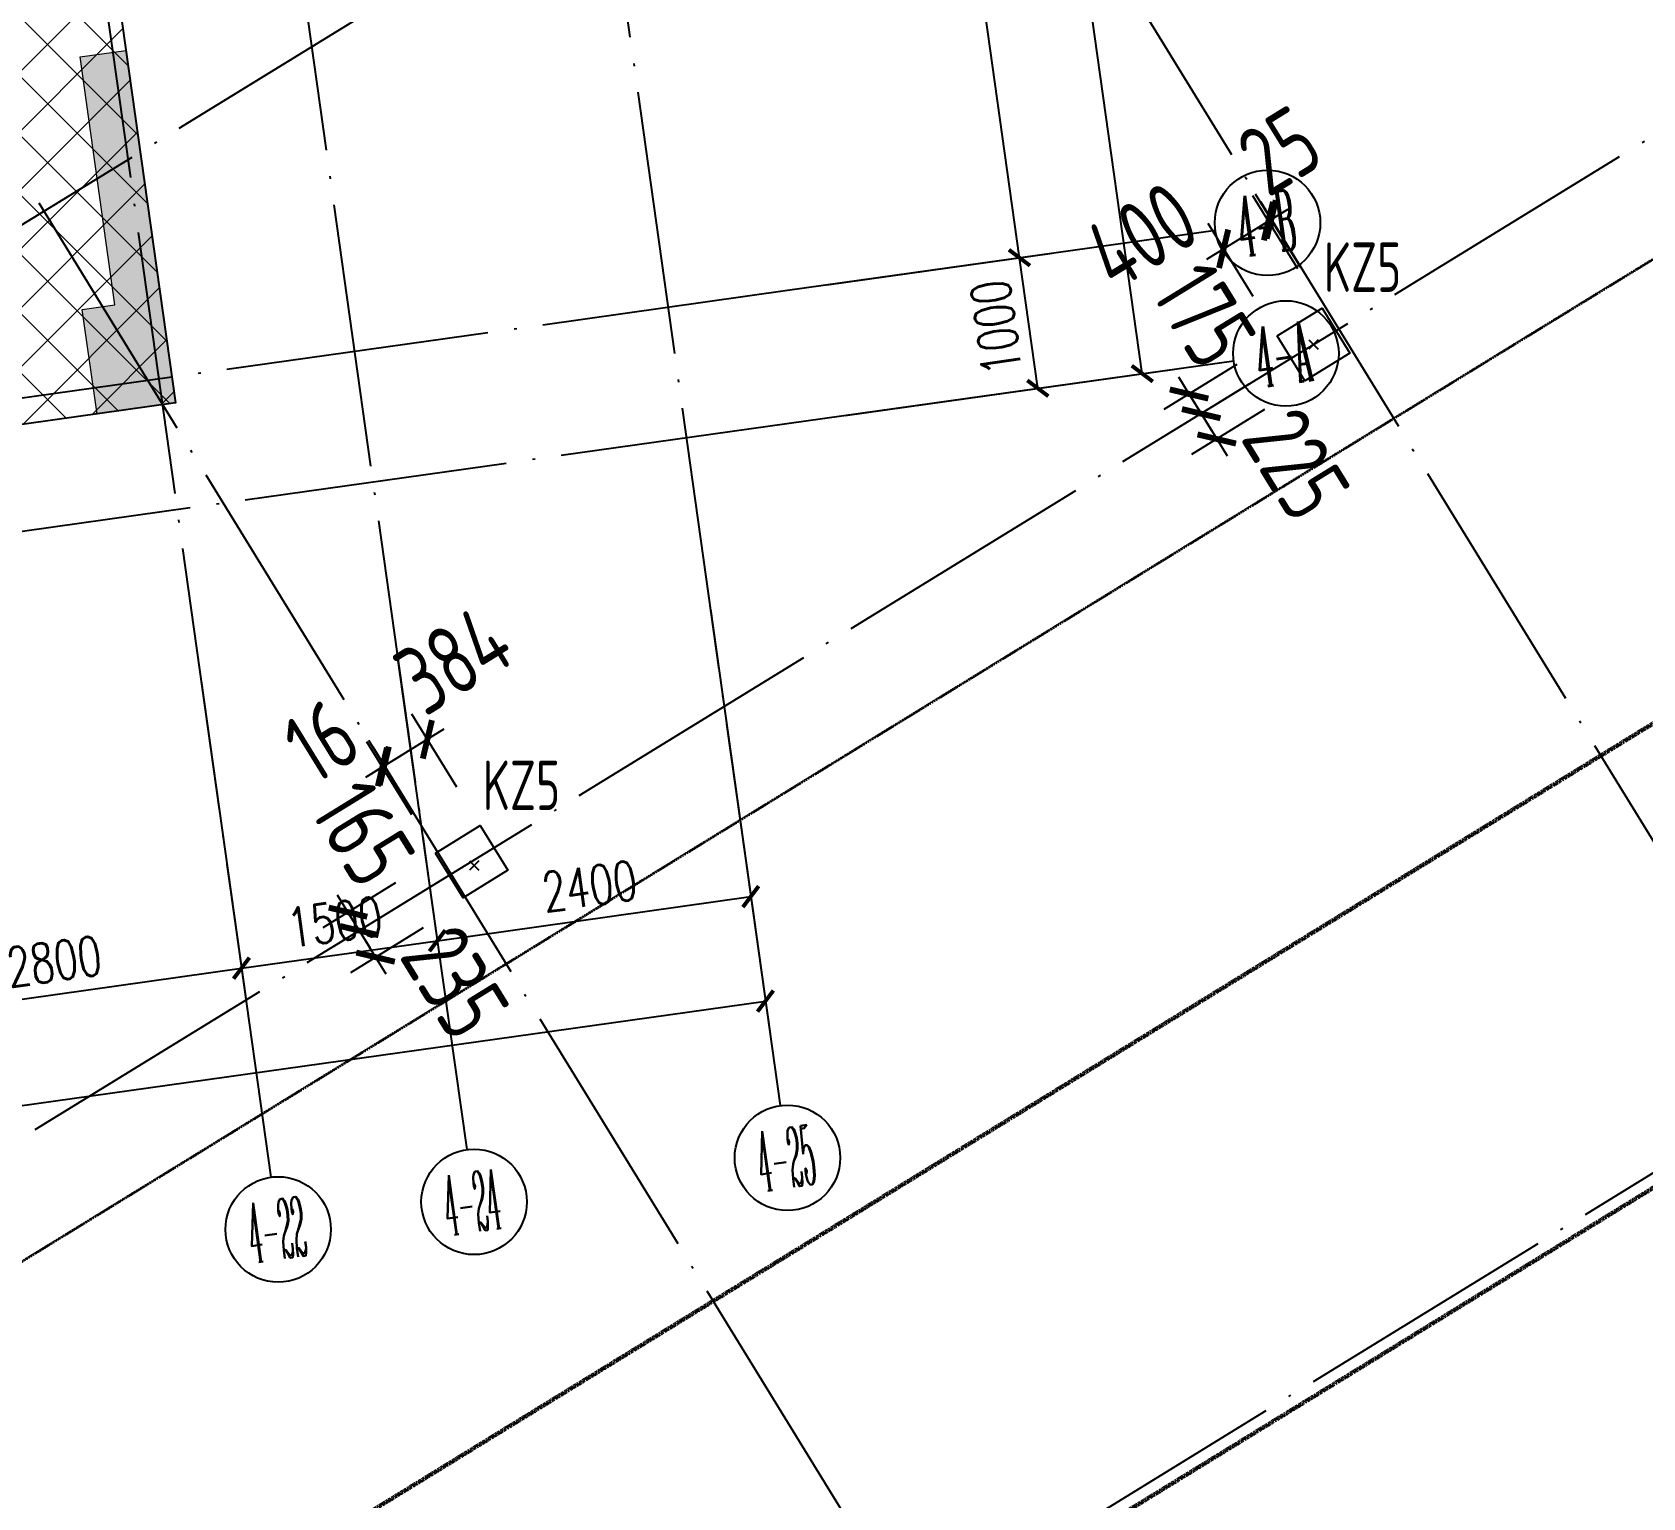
# Model space of a CAD drawing. Header units: millimetres. Extents: x 1089227 to 13101469, y 618865 to 10240562.
# Drawn here: x 1735054 to 1747268, y 4799842 to 4810955 of the extents above; entities that cross this region are included whole.
import ezdxf
from ezdxf.enums import TextEntityAlignment as Align

# ---------------------------------------------------------------- set-up
doc = ezdxf.new("R2010")
doc.units = ezdxf.units.MM
doc.header["$LTSCALE"] = 1000
doc.header["$PDMODE"] = 3
doc.header["$PDSIZE"] = 200
for name, pattern in [('A09-G-CTRL-用地红线+建筑退线_设计区$0$A02-G-MAIN-用地红线+退线_设计区$0$Redline1', [20, 10, -2, 2, -2, 2, -2]), ('A09-G-CTRL-用地红线+建筑退线_设计区$0$Controlline1', [12.8, 8, -1.6, 1.6, -1.6]), ('DOTE', [2.42, 2, -0.2, 0.02, -0.2])]:
    doc.linetypes.add(name, pattern=pattern)
doc.layers.get('0').update_dxf_attribs({"linetype": 'CONTINUOUS'})
doc.layers.get('Defpoints').update_dxf_attribs({"linetype": 'CONTINUOUS'})
for name, color, linetype, lineweight in [('A09-G-CTRL-用地红线+建筑退线_设计区$0$Z-REDL(用地红线)', 10, 'CONTINUOUS', 60), ('A09-G-CTRL-用地红线+建筑退线_设计区$0$Z-REDL-CTRL(建筑控制线)', 40, 'CONTINUOUS', 35), ('S-SLAB-HATCH', 73, 'CONTINUOUS', 0), ('S-WALL', 31, 'CONTINUOUS', 0)]:
    doc.layers.add(name, color=color, linetype=linetype, lineweight=lineweight)
for name, color, linetype in [('AXIS', 3, 'CONTINUOUS'), ('AXIS_TEXT', 7, 'CONTINUOUS'), ('C-H', 8, 'CONTINUOUS'), ('COLU_DIM', 3, 'CONTINUOUS'), ('COLU_NUM', 7, 'CONTINUOUS'), ('DOTE', 1, 'DOTE'), ('S-COLU-BEAM', 240, 'CONTINUOUS'), ('S-EDGE', 210, 'CONTINUOUS'), ('单形心', 4, 'CONTINUOUS'), ('辅助', 7, 'CONTINUOUS')]:
    doc.layers.add(name, color=color, linetype=linetype)
doc.styles.add('_TCH_AXIS', font='COMPLEX', dxfattribs={"bigfont": 'AllInOneBig.shx'})
doc.styles.add('_TCH_DIM_T3', font='SIMPLEX', dxfattribs={"width": 0.705882, "bigfont": 'AllInOneBig.shx'})
doc.styles.add('COMPLEX', font='COMPLEX', dxfattribs={"bigfont": 'AllInOneBig.shx'})
doc.styles.add('TSSD_Dimension', font='tssdeng.shx', dxfattribs={"width": 0.75, "bigfont": 'Hztxt.shx'})
doc.styles.add('TSSD_Label', font='Tssdeng.shx', dxfattribs={"width": 0.7, "bigfont": 'hztxt.shx'})
doc.dimstyles.new('_TCH_ARCH-100', dxfattribs={"dimscale": 100, "dimtxt": 2.975, "dimasz": 1, "dimexe": 2.5, "dimexo": 3, "dimgap": 1, "dimtad": 1, "dimdec": 0, "dimzin": 0, "dimdsep": 46, "dimtxsty": '_TCH_DIM_T3', "dimblk": 'ARCHTICK', "dimcen": 0.09, "dimclrt": 7, "dimazin": 2, "dimtfac": 1, "dimtdec": 0, "dimtix": 1, "dimtmove": 2, "dimatfit": 3, "dimfxl": 0, "dimtolj": 1, "dimtzin": 0, "dimarcsym": 0})
doc.dimstyles.new('TSSD_150_150', dxfattribs={"dimtxt": 525, "dimasz": 150, "dimexe": 225, "dimexo": 375, "dimgap": 150, "dimtad": 1, "dimdec": 0, "dimzin": 0, "dimdsep": 46, "dimtxsty": 'TSSD_Dimension', "dimblk": 'ARCHTICK', "dimblk1": 'ARCHTICK', "dimblk2": 'ARCHTICK', "dimcen": 0, "dimdle": 150, "dimclrt": 7, "dimadec": 0, "dimazin": 0, "dimtfac": 1, "dimtdec": 0, "dimtix": 1, "dimtmove": 2, "dimatfit": 3, "dimfxl": 0, "dimtolj": 1, "dimtzin": 0, "dimarcsym": 0})

# ---------------------------------------------------------------- blocks, each defined once
blk = doc.blocks.new('0323最综用地红线')
at = {"layer": 'A09-G-CTRL-用地红线+建筑退线_设计区$0$Z-REDL(用地红线)', "color": 1, "linetype": 'A09-G-CTRL-用地红线+建筑退线_设计区$0$A02-G-MAIN-用地红线+退线_设计区$0$Redline1', "ltscale": 0.0005}
for points in [[(8183461, 3517876), (8169550, 3509328), (8160131, 3503545), (8152099, 3498611), (8138696, 3502107), (8115930, 3542824), (8115518, 3543566), (8115083, 3544303), (8114192, 3545772), (8113134, 3547397), (8112184, 3548757), (8111024, 3550345), (8109764, 3551947), (8108980, 3552895), (8108279, 3553719), (8107449, 3554647), (8106876, 3555285), (8107102, 3555445), (8142901, 3580643), (8156927, 3591183), (8157094, 3591770), (8196348, 3620115)], [(8181891, 3520433), (8167979, 3511884), (8158561, 3506101), (8151618, 3501837), (8140691, 3504687), (8118551, 3544286), (8118121, 3545058), (8117658, 3545843), (8116732, 3547370), (8115621, 3549075), (8114626, 3550500), (8113415, 3552157), (8112100, 3553830), (8111334, 3554756), (8144666, 3578217), (8159537, 3589391), (8159695, 3589947), (8198106, 3617684)]]:
    blk.add_lwpolyline(points, dxfattribs=at)
at = {"layer": 'A09-G-CTRL-用地红线+建筑退线_设计区$0$Z-REDL-CTRL(建筑控制线)', "linetype": 'A09-G-CTRL-用地红线+建筑退线_设计区$0$Controlline1', "ltscale": 0.0005, "flags": 128}
blk.add_lwpolyline([(8299567, 3686108), (8326626, 3675265), (8336400, 3687495), (8338983, 3690878), (8341712, 3688883), (8341724, 3688834), (8348492, 3681996), (8336495, 3657264), (8335815, 3655857), (8334921, 3653765), (8334408, 3652495), (8333554, 3650188), (8332762, 3647815), (8332296, 3646270), (8331866, 3644682), (8331460, 3643007), (8331063, 3641145), (8330737, 3639422), (8330293, 3636480), (8330017, 3634043), (8329761, 3630317), (8329732, 3627942), (8329763, 3625708), (8329928, 3622644), (8330113, 3620704), (8330325, 3618642), (8330653, 3615645), (8331572, 3606971), (8333151, 3600656), (8334420, 3595620), (8335099, 3592902), (8332162, 3588340), (8329462, 3587873), (8325135, 3587049), (8322510, 3586515), (8319525, 3585891), (8317926, 3585544), (8316578, 3585249), (8315535, 3585011), (8313300, 3584499), (8310791, 3583894), (8309251, 3583537), (8305740, 3582637), (8303918, 3582156), (8302104, 3581668), (8299703, 3581012), (8297227, 3580315), (8295056, 3579682), (8292998, 3579074), (8290643, 3578358), (8288572, 3577710), (8287591, 3577398), (8286161, 3576940), (8284503, 3576401), (8282624, 3575767), (8281086, 3575247), (8278146, 3574222), (8273894, 3572680), (8272471, 3572149), (8271089, 3571640), (8267888, 3570407), (8264331, 3569000), (8260702, 3567515), (8258549, 3566609), (8254947, 3565066), (8252185, 3563832), (8250834, 3563232), (8249176, 3562470), (8247994, 3561930), (8245505, 3560754), (8242980, 3559544), (8239801, 3558013), (8237959, 3557076), (8235838, 3555996), (8233384, 3554698), (8228450, 3552051), (8226178, 3550787), (8222141, 3548504), (8215629, 3544667), (8213710, 3543497), (8193657, 3531175), (8180322, 3522990), (8166408, 3514440), (8156991, 3508658), (8151138, 3505062), (8142685, 3507267), (8121171, 3545747), (8120724, 3546549), (8120233, 3547383), (8119272, 3548967), (8118108, 3550752), (8117067, 3552244), (8115806, 3553970), (8115672, 3554140), (8146431, 3575790), (8162146, 3587599), (8162295, 3588125), (8199863, 3615253), (8204215, 3618404), (8231584, 3638167), (8260590, 3655826), (8295376, 3680010)], close=True, dxfattribs=at)
blk = doc.blocks.new('_AXISO')
blk.add_circle((0, 0), 0.5)
at = {"layer": 'AXIS_TEXT', "style": 'COMPLEX', "width": 1.041667}
blk.add_attdef('A', text='', height=0.56, dxfattribs=at).set_placement((-0.25, -0.28), (0.25, -0.28), align=Align.FIT)
blk = doc.blocks.new('_ArchTick')
at = {"color": 0, "linetype": 'ByBlock', "const_width": 0.3}
blk.add_lwpolyline([(-0.707, -0.707), (0.707, 0.707)], dxfattribs=at)
blk = doc.blocks.new('*D28')
at = {"layer": 'AXIS', "color": 0, "lineweight": -2, "transparency": 16777216}
for p, q in [((0, -2314), (0, -5564)), ((31150, -2314), (31150, -5564)), ((0, -5314), (31150, -5314))]:
    blk.add_line(p, q, dxfattribs=at)
at = {"layer": 'Defpoints', "color": 0, "transparency": 16777216}
for p in [(0, -2014), (31150, -2014), (31150, -5314)]:
    blk.add_point(p, dxfattribs=at)
at = {"layer": 'AXIS', "color": 0, "linetype": 'ByBlock', "lineweight": -2, "transparency": 16777216, "xscale": 100, "yscale": 100, "zscale": 100, "rotation": 180}
blk.add_blockref('_ArchTick', (0, -5314), dxfattribs=at)
at = {"layer": 'AXIS', "color": 0, "linetype": 'ByBlock', "lineweight": -2, "transparency": 16777216, "xscale": 100, "yscale": 100, "zscale": 100}
blk.add_blockref('_ArchTick', (31150, -5314), dxfattribs=at)
at = {"layer": 'AXIS', "color": 7, "transparency": 16777216, "insert": (15575, -5065), "char_height": 297.5, "attachment_point": 5, "style": '_TCH_DIM_T3'}
blk.add_mtext('\\A1;31150', dxfattribs=at)
blk = doc.blocks.new('*D42')
at = {"layer": 'AXIS', "color": 0, "lineweight": -2, "transparency": 16777216}
for p, q in [((24450, -2314), (24450, -4764)), ((27250, -2314), (27250, -4764)), ((24450, -4514), (27250, -4514))]:
    blk.add_line(p, q, dxfattribs=at)
at = {"layer": 'Defpoints', "color": 0, "transparency": 16777216}
for p in [(24450, -2014), (27250, -2014), (27250, -4514)]:
    blk.add_point(p, dxfattribs=at)
at = {"layer": 'AXIS', "color": 0, "linetype": 'ByBlock', "lineweight": -2, "transparency": 16777216, "xscale": 100, "yscale": 100, "zscale": 100, "rotation": 180}
blk.add_blockref('_ArchTick', (24450, -4514), dxfattribs=at)
at = {"layer": 'AXIS', "color": 0, "linetype": 'ByBlock', "lineweight": -2, "transparency": 16777216, "xscale": 100, "yscale": 100, "zscale": 100}
blk.add_blockref('_ArchTick', (27250, -4514), dxfattribs=at)
at = {"layer": 'AXIS', "color": 7, "transparency": 16777216, "insert": (25850, -4265), "char_height": 297.5, "attachment_point": 5, "style": '_TCH_DIM_T3'}
blk.add_mtext('\\A1;2800', dxfattribs=at)
blk = doc.blocks.new('*D43')
at = {"layer": 'AXIS', "color": 0, "lineweight": -2, "transparency": 16777216}
for p, q in [((27250, -2314), (27250, -4764)), ((28750, -2314), (28750, -4764)), ((27250, -4514), (28750, -4514))]:
    blk.add_line(p, q, dxfattribs=at)
at = {"layer": 'Defpoints', "color": 0, "transparency": 16777216}
for p in [(27250, -2014), (28750, -2014), (28750, -4514)]:
    blk.add_point(p, dxfattribs=at)
at = {"layer": 'AXIS', "color": 0, "linetype": 'ByBlock', "lineweight": -2, "transparency": 16777216, "xscale": 100, "yscale": 100, "zscale": 100, "rotation": 180}
blk.add_blockref('_ArchTick', (27250, -4514), dxfattribs=at)
at = {"layer": 'AXIS', "color": 0, "linetype": 'ByBlock', "lineweight": -2, "transparency": 16777216, "xscale": 100, "yscale": 100, "zscale": 100}
blk.add_blockref('_ArchTick', (28750, -4514), dxfattribs=at)
at = {"layer": 'AXIS', "color": 7, "transparency": 16777216, "insert": (28000, -4265), "char_height": 297.5, "attachment_point": 5, "style": '_TCH_DIM_T3'}
blk.add_mtext('\\A1;1500', dxfattribs=at)
blk = doc.blocks.new('*D44')
at = {"layer": 'AXIS', "color": 0, "lineweight": -2, "transparency": 16777216}
for p, q in [((28750, -2314), (28750, -4764)), ((31150, -2314), (31150, -4764)), ((28750, -4514), (31150, -4514))]:
    blk.add_line(p, q, dxfattribs=at)
at = {"layer": 'Defpoints', "color": 0, "transparency": 16777216}
for p in [(28750, -2014), (31150, -2014), (31150, -4514)]:
    blk.add_point(p, dxfattribs=at)
at = {"layer": 'AXIS', "color": 0, "linetype": 'ByBlock', "lineweight": -2, "transparency": 16777216, "xscale": 100, "yscale": 100, "zscale": 100, "rotation": 180}
blk.add_blockref('_ArchTick', (28750, -4514), dxfattribs=at)
at = {"layer": 'AXIS', "color": 0, "linetype": 'ByBlock', "lineweight": -2, "transparency": 16777216, "xscale": 100, "yscale": 100, "zscale": 100}
blk.add_blockref('_ArchTick', (31150, -4514), dxfattribs=at)
at = {"layer": 'AXIS', "color": 7, "transparency": 16777216, "insert": (29950, -4265), "char_height": 297.5, "attachment_point": 5, "style": '_TCH_DIM_T3'}
blk.add_mtext('\\A1;2400', dxfattribs=at)
blk = doc.blocks.new('*D69')
at = {"layer": 'AXIS', "color": 0, "lineweight": -2, "transparency": 16777216}
for p, q in [((32366, 35500), (34892, 35500)), ((34642, -1000), (34642, 35500)), ((32366, -1000), (34892, -1000))]:
    blk.add_line(p, q, dxfattribs=at)
at = {"layer": 'Defpoints', "color": 0, "transparency": 16777216}
for p in [(32066, 35500), (34642, 35500), (32066, -1000)]:
    blk.add_point(p, dxfattribs=at)
at = {"layer": 'AXIS', "color": 0, "linetype": 'ByBlock', "lineweight": -2, "transparency": 16777216, "xscale": 100, "yscale": 100, "zscale": 100}
for p, rotation in [((34642, 35500), 90), ((34642, -1000), 270)]:
    blk.add_blockref('_ArchTick', p, dxfattribs=dict(at, rotation=rotation))
at = {"layer": 'AXIS', "color": 7, "transparency": 16777216, "insert": (34393, 17250), "char_height": 297.5, "attachment_point": 5, "rotation": 90, "style": '_TCH_DIM_T3'}
blk.add_mtext('\\A1;36500', dxfattribs=at)
blk = doc.blocks.new('*D70')
at = {"layer": 'AXIS', "color": 0, "lineweight": -2, "transparency": 16777216}
for p, q in [((32366, 0), (34092, 0)), ((33842, -1000), (33842, 0)), ((32366, -1000), (34092, -1000))]:
    blk.add_line(p, q, dxfattribs=at)
at = {"layer": 'Defpoints', "color": 0, "transparency": 16777216}
for p in [(32066, 0), (33842, 0), (32066, -1000)]:
    blk.add_point(p, dxfattribs=at)
at = {"layer": 'AXIS', "color": 0, "linetype": 'ByBlock', "lineweight": -2, "transparency": 16777216, "xscale": 100, "yscale": 100, "zscale": 100}
for p, rotation in [((33842, 0), 90), ((33842, -1000), 270)]:
    blk.add_blockref('_ArchTick', p, dxfattribs=dict(at, rotation=rotation))
at = {"layer": 'AXIS', "color": 7, "transparency": 16777216, "insert": (33593, -500), "char_height": 297.5, "attachment_point": 5, "rotation": 90, "style": '_TCH_DIM_T3'}
blk.add_mtext('\\A1;1000', dxfattribs=at)
blk = doc.blocks.new('*D71')
at = {"layer": 'AXIS', "color": 0, "lineweight": -2, "transparency": 16777216}
for p, q in [((32366, 4500), (34092, 4500)), ((33842, 0), (33842, 4500)), ((32366, 0), (34092, 0))]:
    blk.add_line(p, q, dxfattribs=at)
at = {"layer": 'Defpoints', "color": 0, "transparency": 16777216}
for p in [(32066, 4500), (33842, 4500), (32066, 0)]:
    blk.add_point(p, dxfattribs=at)
at = {"layer": 'AXIS', "color": 0, "linetype": 'ByBlock', "lineweight": -2, "transparency": 16777216, "xscale": 100, "yscale": 100, "zscale": 100}
for p, rotation in [((33842, 4500), 90), ((33842, 0), 270)]:
    blk.add_blockref('_ArchTick', p, dxfattribs=dict(at, rotation=rotation))
at = {"layer": 'AXIS', "color": 7, "transparency": 16777216, "insert": (33593, 2250), "char_height": 297.5, "attachment_point": 5, "rotation": 90, "style": '_TCH_DIM_T3'}
blk.add_mtext('\\A1;4500', dxfattribs=at)
blk = doc.blocks.new('裙房轴网260428')
at = {"layer": 'DOTE', "color": 16, "linetype": 'DOTE'}
for p, q in [((-187949.8, -28914.8), (-108051.9, 20158.4)), ((-176669, -28910.2), (-104964, 15130.9)), ((-173162.4, -34619.3), (-101457.5, 9421.8)), ((-159600.3, -11416.4), (-145121.3, -34990.1)), ((-166332, -15551), (-151853, -39124.7))]:
    blk.add_line(p, q, dxfattribs=at)
blk = doc.blocks.new('A$C6E8A2456')
at = {"layer": 'S-SLAB-HATCH'}
h = blk.add_hatch(dxfattribs=at)
h.set_pattern_fill('ANSI37', color=251, scale=200)
h.set_pattern_definition([(45, (-2451873.96, 1550581.15), (-224.506403, 224.506403), []), (135, (-2451873.96, 1550581.15), (-224.506403, -224.506403), [])])
h.paths.add_polyline_path([(1, 0), (516, -3664), (3783, -3205), (4145, -5779), (4343, -5751), (5164, -11594), (5164, -11594), (5386, -13179), (4793, -13262), (5197, -16134), (5197, -16134), (5266, -16629), (5068, -16657), (5674, -20965), (5785, -21757), (6126, -24183), (6324, -24155), (6978, -28809), (9701, -28426), (10091, -31199), (9101, -31338), (8989, -30546), (7405, -30767), (6117, -30950), (6827, -36000), (2717, -36578), (2745, -36776), (2151, -36859), (2123, -36661), (-2927, -37371), (-2690, -39055), (-5909, -39507), (-6145, -37823), (-10948, -38498), (-10851, -39192), (-11544, -39289), (-11572, -39091), (-16821, -39829), (-16932, -39036), (-16685, -39002), (-17269, -34842), (-19992, -35225), (-19922, -35720), (-20912, -35859), (-21393, -32443), (-19214, -32137), (-20821, -20699), (-21019, -20727), (-22607, -9438), (-22409, -9410), (-22728, -7133), (-19460, -6673), (-20003, -2811), (-19211, -2700), (-19113, -3393), (-15846, -2934), (-15888, -2637), (-15393, -2567), (-15378, -2666), (-4486, -1137), (-4500, -1036), (-4005, -967), (-3984, -1115), (-715, -656), (-792, -111)])
at = {"layer": 'S-EDGE'}
blk.add_lwpolyline([(5068, -16657), (5674, -20965), (5785, -21757), (6126, -24183), (6324, -24155), (6978, -28809), (9701, -28426), (10091, -31199), (9101, -31338), (8989, -30546), (7405, -30767), (6117, -30950), (6827, -36000), (2717, -36578), (2745, -36776), (2151, -36859), (2123, -36661), (-2927, -37371), (-2690, -39055), (-5909, -39507), (-6145, -37823), (-10948, -38498)], dxfattribs=at)
blk = doc.blocks.new('QZ-TL-0808')
at = {"layer": 'C-H'}
blk.add_hatch(color=256, dxfattribs=at).paths.add_polyline_path([(-125957, -112915), (-126069, -112123), (-125821, -112088), (-126086, -110206), (-125739, -110158), (-125363, -112831)])
at = {"layer": 'S-WALL'}
blk.add_lwpolyline([(-125957, -112915), (-126069, -112123), (-125821, -112088), (-126086, -110206), (-125739, -110158), (-125363, -112831), (-125957, -112915), (-126069, -112123)], dxfattribs=at)
blk = doc.blocks.new('BANWANG_XINGXIN')
at = {"color": 0}
for points in [[(0.71, 0.71), (-0.71, -0.71)], [(-0.71, 0.71), (0.71, -0.71)]]:
    blk.add_lwpolyline(points, dxfattribs=at)
blk = doc.blocks.new('*D1340')
at = {"layer": 'COLU_DIM', "color": 0, "lineweight": -2, "transparency": 16777216}
for p, q in [((1744652, 4809161), (1744311, 4809714)), ((1743961, 4809234), (1744557, 4809601)), ((1744312, 4808951), (1743971, 4809504))]:
    blk.add_line(p, q, dxfattribs=at)
at = {"layer": 'Defpoints', "color": 0, "transparency": 16777216}
for p in [(1744429, 4809523), (1744849, 4808841), (1744508, 4808632)]:
    blk.add_point(p, dxfattribs=at)
at = {"layer": 'COLU_DIM', "color": 0, "lineweight": -2, "transparency": 16777216, "xscale": 150, "yscale": 150, "zscale": 150}
for p, rotation in [((1744429, 4809523), 31.63244051106175), ((1744089, 4809313), 211.6324405110617)]:
    blk.add_blockref('_ArchTick', p, dxfattribs=dict(at, rotation=rotation))
at = {"layer": 'COLU_DIM', "color": 7, "transparency": 16777216, "insert": (1743465, 4809413), "char_height": 525, "attachment_point": 5, "rotation": 31.6324, "style": 'TSSD_Dimension'}
blk.add_mtext('\\A1;400', dxfattribs=at)
blk = doc.blocks.new('*D1341')
at = {"layer": 'COLU_DIM', "color": 0, "lineweight": -2, "transparency": 16777216}
for p, q in [((1744652, 4809161), (1744311, 4809714)), ((1744673, 4809174), (1744332, 4809727)), ((1744450, 4809536), (1744578, 4809614)), ((1744429, 4809523), (1744302, 4809444)), ((1744429, 4809523), (1744450, 4809536))]:
    blk.add_line(p, q, dxfattribs=at)
at = {"layer": 'Defpoints', "color": 0, "transparency": 16777216}
for p in [(1744450, 4809536), (1744870, 4808854), (1744849, 4808841)]:
    blk.add_point(p, dxfattribs=at)
at = {"layer": 'COLU_DIM', "color": 0, "lineweight": -2, "transparency": 16777216, "xscale": 150, "yscale": 150, "zscale": 150}
for p, rotation in [((1744450, 4809536), 211.6324405110617), ((1744429, 4809523), 31.63244051106174)]:
    blk.add_blockref('_ArchTick', p, dxfattribs=dict(at, rotation=rotation))
at = {"layer": 'COLU_DIM', "color": 7, "transparency": 16777216, "insert": (1744513, 4810058), "char_height": 525, "attachment_point": 5, "rotation": 31.6324, "style": 'TSSD_Dimension'}
blk.add_mtext('\\A1;25', dxfattribs=at)
blk = doc.blocks.new('*D1342')
at = {"layer": 'COLU_DIM', "color": 0, "lineweight": -2, "transparency": 16777216}
for p, q in [((1744189, 4808435), (1743636, 4808094)), ((1744281, 4808286), (1743727, 4807945)), ((1743827, 4808212), (1743749, 4808340)), ((1743827, 4808212), (1743919, 4808063)), ((1743919, 4808063), (1743998, 4807935))]:
    blk.add_line(p, q, dxfattribs=at)
at = {"layer": 'Defpoints', "color": 0, "transparency": 16777216}
for p in [(1744508, 4808632), (1744600, 4808483), (1743919, 4808063)]:
    blk.add_point(p, dxfattribs=at)
at = {"layer": 'COLU_DIM', "color": 0, "lineweight": -2, "transparency": 16777216, "xscale": 150, "yscale": 150, "zscale": 150}
for p, rotation in [((1743827, 4808212), 301.6324405337783), ((1743919, 4808063), 121.6324405337783)]:
    blk.add_blockref('_ArchTick', p, dxfattribs=dict(at, rotation=rotation))
at = {"layer": 'COLU_DIM', "color": 7, "transparency": 16777216, "insert": (1743943, 4808810), "char_height": 525, "attachment_point": 5, "rotation": 301.6324, "style": 'TSSD_Dimension'}
blk.add_mtext('\\A1;175', dxfattribs=at)
blk = doc.blocks.new('*D1343')
at = {"layer": 'COLU_DIM', "color": 0, "lineweight": -2, "transparency": 16777216}
for p, q in [((1744281, 4808286), (1743727, 4807945)), ((1743919, 4808063), (1743840, 4808191)), ((1744399, 4808094), (1743845, 4807753)), ((1743919, 4808063), (1744037, 4807871)), ((1744037, 4807871), (1744116, 4807744))]:
    blk.add_line(p, q, dxfattribs=at)
at = {"layer": 'Defpoints', "color": 0, "transparency": 16777216}
for p in [(1744600, 4808483), (1744718, 4808291), (1744037, 4807871)]:
    blk.add_point(p, dxfattribs=at)
at = {"layer": 'COLU_DIM', "color": 0, "lineweight": -2, "transparency": 16777216, "xscale": 150, "yscale": 150, "zscale": 150}
for p, rotation in [((1743919, 4808063), 301.6324405337783), ((1744037, 4807871), 121.6324405337783)]:
    blk.add_blockref('_ArchTick', p, dxfattribs=dict(at, rotation=rotation))
at = {"layer": 'COLU_DIM', "color": 7, "transparency": 16777216, "insert": (1744639, 4807680), "char_height": 525, "attachment_point": 5, "rotation": 301.6324, "style": 'TSSD_Dimension'}
blk.add_mtext('\\A1;225', dxfattribs=at)
blk = doc.blocks.new('*D1344')
at = {"layer": 'COLU_DIM', "color": 0, "lineweight": -2, "transparency": 16777216}
for p, q in [((1737933, 4805022), (1737592, 4805575)), ((1737947, 4805030), (1737606, 4805584)), ((1737724, 4805392), (1737852, 4805471)), ((1737710, 4805384), (1737582, 4805305)), ((1737710, 4805384), (1737724, 4805392))]:
    blk.add_line(p, q, dxfattribs=at)
at = {"layer": 'Defpoints', "color": 0, "transparency": 16777216}
for p in [(1737724, 4805392), (1738130, 4804703), (1738144, 4804711)]:
    blk.add_point(p, dxfattribs=at)
at = {"layer": 'COLU_DIM', "color": 0, "lineweight": -2, "transparency": 16777216, "xscale": 150, "yscale": 150, "zscale": 150}
for p, rotation in [((1737710, 4805384), 31.63244051106174), ((1737724, 4805392), 211.6324405110617)]:
    blk.add_blockref('_ArchTick', p, dxfattribs=dict(at, rotation=rotation))
at = {"layer": 'COLU_DIM', "color": 7, "transparency": 16777216, "insert": (1737247, 4805583), "char_height": 525, "attachment_point": 5, "rotation": 31.6324, "style": 'TSSD_Dimension'}
blk.add_mtext('\\A1;16', dxfattribs=at)
blk = doc.blocks.new('*D1345')
at = {"layer": 'COLU_DIM', "color": 0, "lineweight": -2, "transparency": 16777216}
for p, q in [((1738274, 4805232), (1737933, 4805785)), ((1737596, 4805314), (1738178, 4805672)), ((1737947, 4805030), (1737606, 4805584))]:
    blk.add_line(p, q, dxfattribs=at)
at = {"layer": 'Defpoints', "color": 0, "transparency": 16777216}
for p in [(1738051, 4805593), (1738470, 4804912), (1738144, 4804711)]:
    blk.add_point(p, dxfattribs=at)
at = {"layer": 'COLU_DIM', "color": 0, "lineweight": -2, "transparency": 16777216, "xscale": 150, "yscale": 150, "zscale": 150}
for p, rotation in [((1738051, 4805593), 31.63244051106175), ((1737724, 4805392), 211.6324405110617)]:
    blk.add_blockref('_ArchTick', p, dxfattribs=dict(at, rotation=rotation))
at = {"layer": 'COLU_DIM', "color": 7, "transparency": 16777216, "insert": (1738249, 4806200), "char_height": 525, "attachment_point": 5, "rotation": 31.6324, "style": 'TSSD_Dimension'}
blk.add_mtext('\\A1;384', dxfattribs=at)
blk = doc.blocks.new('*D1346')
at = {"layer": 'COLU_DIM', "color": 0, "lineweight": -2, "transparency": 16777216}
for p, q in [((1737810, 4804506), (1737257, 4804165)), ((1737897, 4804366), (1737343, 4804025)), ((1737449, 4804283), (1737370, 4804411)), ((1737449, 4804283), (1737535, 4804143)), ((1737535, 4804143), (1737614, 4804015))]:
    blk.add_line(p, q, dxfattribs=at)
at = {"layer": 'Defpoints', "color": 0, "transparency": 16777216}
for p in [(1738130, 4804703), (1738216, 4804562), (1737535, 4804143)]:
    blk.add_point(p, dxfattribs=at)
at = {"layer": 'COLU_DIM', "color": 0, "lineweight": -2, "transparency": 16777216, "xscale": 150, "yscale": 150, "zscale": 150}
for p, rotation in [((1737449, 4804283), 301.6324405337783), ((1737535, 4804143), 121.6324405337783)]:
    blk.add_blockref('_ArchTick', p, dxfattribs=dict(at, rotation=rotation))
at = {"layer": 'COLU_DIM', "color": 7, "transparency": 16777216, "insert": (1737565, 4804881), "char_height": 525, "attachment_point": 5, "rotation": 301.6324, "style": 'TSSD_Dimension'}
blk.add_mtext('\\A1;165', dxfattribs=at)
blk = doc.blocks.new('*D1347')
at = {"layer": 'COLU_DIM', "color": 0, "lineweight": -2, "transparency": 16777216}
for p, q in [((1737897, 4804366), (1737343, 4804025)), ((1737535, 4804143), (1737456, 4804270)), ((1738020, 4804165), (1737467, 4803824)), ((1737535, 4804143), (1737658, 4803942)), ((1737658, 4803942), (1737737, 4803815))]:
    blk.add_line(p, q, dxfattribs=at)
at = {"layer": 'Defpoints', "color": 0, "transparency": 16777216}
for p in [(1738216, 4804562), (1738340, 4804362), (1737658, 4803942)]:
    blk.add_point(p, dxfattribs=at)
at = {"layer": 'COLU_DIM', "color": 0, "lineweight": -2, "transparency": 16777216, "xscale": 150, "yscale": 150, "zscale": 150}
for p, rotation in [((1737535, 4804143), 301.6324405337783), ((1737658, 4803942), 121.6324405337783)]:
    blk.add_blockref('_ArchTick', p, dxfattribs=dict(at, rotation=rotation))
at = {"layer": 'COLU_DIM', "color": 7, "transparency": 16777216, "insert": (1738261, 4803751), "char_height": 525, "attachment_point": 5, "rotation": 301.6324, "style": 'TSSD_Dimension'}
blk.add_mtext('\\A1;235', dxfattribs=at)
blk = doc.blocks.new('52+', base_point=(0, -1000))
at = {"layer": 'AXIS'}
for p, q in [((32065.5, 0), (35342, 0)), ((32065.5, -1000), (35342, -1000)), ((27250, -4203.8), (27250, -6114.2)), ((28750, -4203.8), (28750, -6114.2)), ((31150, -4203.8), (31150, -6114.2))]:
    blk.add_line(p, q, dxfattribs=at)
at = {"layer": 'DOTE', "color": 14}
for p, q in [((31150, 40365.9), (31150, -4203.8)), ((27250, 10800), (27250, -4203.8)), ((28750, 10800), (28750, -4203.8)), ((-1268, 0), (32065.5, 0)), ((-1268, -1000), (32065.5, -1000))]:
    blk.add_line(p, q, dxfattribs=at)
at = {"layer": 'AXIS'}
ref = blk.add_blockref('_AXISO', (35742, 0), dxfattribs=dict(at, xscale=800, yscale=800, zscale=800))
ref.add_attrib('A', '4-B', (35515.8, -226.3), dxfattribs={"color": 7, "height": 452.55, "style": '_TCH_AXIS', "width": 0.328125})
ref = blk.add_blockref('_AXISO', (35742, -1000), dxfattribs=dict(at, xscale=800, yscale=800, zscale=800))
ref.add_attrib('A', '4-A', (35515.8, -1226.3), dxfattribs={"color": 7, "height": 452.55, "style": '_TCH_AXIS', "width": 0.323077})
ref = blk.add_blockref('_AXISO', (27250, -6514.2), dxfattribs=dict(at, xscale=800, yscale=800, zscale=800))
ref.add_attrib('A', '4-22', (27023.7, -6740.4), dxfattribs={"color": 7, "height": 452.55, "style": '_TCH_AXIS', "width": 0.259259})
ref = blk.add_blockref('_AXISO', (28750, -6514.2), dxfattribs=dict(at, xscale=800, yscale=800, zscale=800))
ref.add_attrib('A', '4-24', (28523.7, -6740.4), dxfattribs={"color": 7, "height": 452.55, "style": '_TCH_AXIS', "width": 0.253012})
ref = blk.add_blockref('_AXISO', (31150, -6514.2), dxfattribs=dict(at, xscale=800, yscale=800, zscale=800))
ref.add_attrib('A', '4-25', (30923.7, -6740.4), dxfattribs={"color": 7, "height": 452.55, "style": '_TCH_AXIS', "width": 0.259259})
for p1, p2, distance, picture, middle in [((32065.5, -1000), (32065.5, 35500), -2576.5, '*D69', (34393.3, 17250)), ((32065.5, 0), (32065.5, 4500), -1776.5, '*D71', (33593.3, 2250)), ((32065.5, -1000), (32065.5, 0), -1776.5, '*D70', (33593.3, -500)), ((0, -2013.9), (31150, -2013.9), -3300, '*D28', (15575, -5065.1)), ((24450, -2013.9), (27250, -2013.9), -2500, '*D42', (25850, -4265.1)), ((27250, -2013.9), (28750, -2013.9), -2500, '*D43', (28000, -4265.1)), ((28750, -2013.9), (31150, -2013.9), -2500, '*D44', (29950, -4265.1))]:
    dim = blk.add_aligned_dim(p1=p1, p2=p2, distance=distance, dimstyle='_TCH_ARCH-100', dxfattribs=at)
    dim.commit()
    dim.dimension.update_dxf_attribs({"geometry": picture, "text_midpoint": middle})
blk = doc.blocks.new('塔楼轴网260428')
at = {"layer": '辅助', "rotation": 8.00000038206086}
blk.add_blockref('52+', (-192268.4, -21666.4), dxfattribs=at)
blk = doc.blocks.new('04地块地下轴网260428')
for name in ['裙房轴网260428', '塔楼轴网260428']:
    blk.add_blockref(name, (0, 0))

msp = doc.modelspace()

# ---------------------------------------------------------------- linework, layer by layer
at = {"layer": 'S-COLU-BEAM'}
for points in [[(1744495.564, 4808652.372), (1744836.137, 4808862.159), (1745045.924, 4808521.587), (1744705.352, 4808311.8)], [(1738111.914, 4804731.539), (1738452.486, 4804941.326), (1738662.273, 4804600.754), (1738321.701, 4804390.967)]]:
    msp.add_lwpolyline(points, close=True, dxfattribs=at)

# ---------------------------------------------------------------- block references
for name, p in [('0323最综用地红线', (-6434145.536, 1285525.343)), ('04地块地下轴网260428', (1901435.755, 4825211.796)), ('QZ-TL-0808', (1861503.026, 4920975.271)), ('A$C6E8A2456', (1729313.25, 4844144.301))]:
    msp.add_blockref(name, p)
at = {"layer": '单形心', "xscale": 50, "yscale": 50, "zscale": 50}
for p in [(1744770.744, 4808586.98), (1738404.929, 4804637.109)]:
    msp.add_blockref('BANWANG_XINGXIN', p, dxfattribs=at)

# ---------------------------------------------------------------- texts
at = {"layer": 'COLU_NUM', "style": 'TSSD_Label', "width": 0.7}
for p in [(1744848.892, 4808986.392), (1738470.321, 4805057.288)]:
    msp.add_text('KZ5', height=375, dxfattribs=at).set_placement(p)

# ---------------------------------------------------------------- dimensions: what is measured, and where the dimension line sits
at = {"layer": 'COLU_DIM', "color": 3}
for base, p1, p2, angle, picture, middle in [((1744450.386, 4809535.514), (1744848.892, 4808841.392), (1744869.961, 4808854.37), 31.6324405, '*D1341', (1744512.846, 4810058.467)), ((1744429.317, 4809522.536), (1744508.32, 4808631.605), (1744848.892, 4808841.392), 31.6324405, '*D1340', (1743464.657, 4809412.799)), ((1743918.973, 4808063.004), (1744508.32, 4808631.605), (1744600.118, 4808482.579), 301.6324405, '*D1342', (1743943.111, 4808810.33)), ((1744036.963, 4807871.458), (1744600.118, 4808482.579), (1744718.107, 4808291.033), 301.6324405, '*D1343', (1744639.343, 4807680.056)), ((1738050.747, 4805593.433), (1738143.669, 4804711.075), (1738470.321, 4804912.288), 31.6324405, '*D1345', (1738248.596, 4806199.784)), ((1737724.094, 4805392.22), (1738129.749, 4804702.501), (1738143.669, 4804711.075), 31.6324405, '*D1344', (1737247.265, 4805582.979)), ((1737535.035, 4804142.615), (1738129.749, 4804702.501), (1738216.179, 4804562.19), 301.6324405, '*D1346', (1737564.541, 4804881.226)), ((1737658.392, 4803942.355), (1738216.179, 4804562.19), (1738339.536, 4804361.929), 301.6324405, '*D1347', (1738260.772, 4803750.953))]:
    dim = msp.add_linear_dim(base=base, p1=p1, p2=p2, angle=angle, dimstyle='TSSD_150_150', dxfattribs=at)
    dim.commit()
    dim.dimension.update_dxf_attribs({"geometry": picture, "text_midpoint": middle, "dimtype": 160})

doc.saveas('drawing.dxf')
